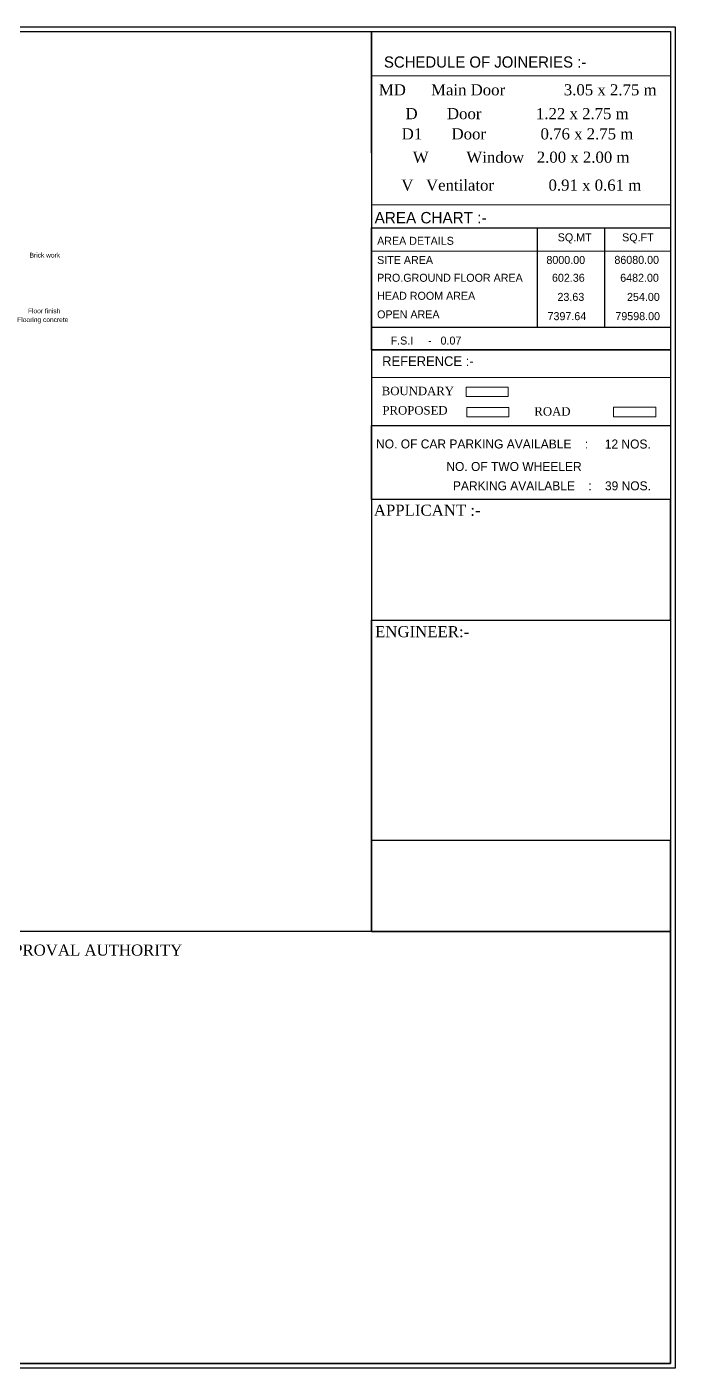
# Model space of a CAD drawing. Header units: metres. Extents: x 2266903 to 2267229, y 4174 to 4381.
# Drawn here: x 2267194.8 to 2267228.7, y 4209.4 to 4279.5 of the extents above; entities that cross this region are included whole.
import ezdxf

# ---------------------------------------------------------------- set-up
doc = ezdxf.new("R2010")
doc.units = ezdxf.units.M
doc.header["$LTSCALE"] = 3.5
doc.header["$MEASUREMENT"] = 0
doc.layers.get('0').update_dxf_attribs({"linetype": 'CONTINUOUS'})
doc.styles.add('munuinchu', font='ANTQUAB.TTF', dxfattribs={"height": 4})
doc.styles.add('RomanS', font='romantic.ttf')

msp = doc.modelspace()

# ---------------------------------------------------------------- linework, layer by layer
for p, q in [((2267212.832189, 4272.953224), (2267212.832189, 4279.29691)), ((2267212.832222, 4275.301533), (2267212.832219, 4248.505982)), ((2267228.457164, 4248.531181), (2267228.457398, 4254.850962))]:
    msp.add_line(p, q)
at = {"color": 0, "lineweight": 15, "ltscale": 0.6}
for p, q in [((2267212.832189, 4279.29691), (2267212.832189, 4267.82286)), ((2267228.457365, 4279.29691), (2267228.457365, 4267.82286)), ((2267228.457365, 4276.986019), (2267212.832189, 4276.986019)), ((2267212.832189, 4270.243111), (2267228.457365, 4270.243111)), ((2267212.832222, 4262.663548), (2267228.457398, 4262.663548)), ((2267212.832222, 4261.211269), (2267228.457398, 4261.211269)), ((2267212.832222, 4258.717822), (2267228.457398, 4258.717822)), ((2267212.832219, 4248.531767), (2267228.434353, 4248.531767))]:
    msp.add_line(p, q, dxfattribs=at)
at = {"color": 0}
for p, q in [((2267212.832189, 4269.043561), (2267228.444157, 4269.043561)), ((2267212.832295, 4269.043561), (2267228.431858, 4269.043561)), ((2267212.833493, 4269.043561), (2267228.441671, 4269.043561)), ((2267221.514063, 4263.847806), (2267221.514029, 4269.043561)), ((2267225.016069, 4269.043561), (2267225.016102, 4263.847806)), ((2267212.832329, 4263.847806), (2267228.456238, 4263.847806)), ((2267212.832329, 4263.847806), (2267228.450157, 4263.847806)), ((2267212.832329, 4262.663548), (2267228.457398, 4262.663548))]:
    msp.add_line(p, q, dxfattribs=at)
for points in [[(2267130.776248, 4279.54691), (2267228.706137, 4279.54691), (2267228.706137, 4209.444695), (2267130.776248, 4209.444695)], [(2267131.026248, 4279.29691), (2267228.456137, 4279.29691), (2267228.456137, 4209.694695), (2267131.026248, 4209.694695)], [(2267212.831818, 4232.270406), (2267228.456137, 4232.270406), (2267228.456137, 4237.026133), (2267212.831818, 4237.026133)], [(2267228.456137, 4232.270406), (2267192.321099, 4232.270406), (2267192.321099, 4209.694695), (2267228.456137, 4209.694695)]]:
    msp.add_lwpolyline(points, close=True, dxfattribs=at)
msp.add_lwpolyline([(2267212.831818, 4209.694695), (2267131.026248, 4209.694695), (2267131.026248, 4279.29691), (2267212.831818, 4279.29691), (2267212.831818, 4232.270406)], dxfattribs=at)
at = {"color": 0, "lineweight": 15, "ltscale": 0.6}
for points in [[(2267228.457365, 4279.29691), (2267212.832189, 4279.29691), (2267212.832189, 4267.82286), (2267228.457365, 4267.82286)], [(2267212.832189, 4270.243111), (2267228.457365, 4270.243111), (2267228.457398, 4258.717822), (2267212.832222, 4258.717822)], [(2267217.771284, 4260.720027), (2267219.973509, 4260.720027), (2267219.973509, 4260.229637), (2267217.771284, 4260.229637)], [(2267217.811081, 4259.657221), (2267220.013306, 4259.657221), (2267220.013306, 4259.166832), (2267217.811081, 4259.166832)], [(2267225.489403, 4259.662212), (2267227.691628, 4259.662212), (2267227.691628, 4259.171822), (2267225.489403, 4259.171822)]]:
    msp.add_lwpolyline(points, close=True, dxfattribs=at)
for points in [[(2267212.833493, 4269.043561), (2267228.457365, 4269.043561), (2267228.457398, 4262.663548), (2267212.833527, 4262.663548)], [(2267212.832222, 4258.717822), (2267228.457398, 4258.717822), (2267228.457398, 4254.850962), (2267212.832222, 4254.850962)], [(2267212.832219, 4248.531767), (2267228.457164, 4248.531181), (2267228.456763, 4232.269821), (2267212.831818, 4232.270406)]]:
    msp.add_lwpolyline(points, close=True)
for points in [[(2267212.831818, 4232.270406), (2267228.456137, 4232.270406), (2267228.456137, 4209.694672), (2267212.831818, 4209.694695)], [(2267212.832189, 4232.270406), (2267228.456763, 4232.269821), (2267228.456137, 4209.694672)]]:
    msp.add_lwpolyline(points)

# ---------------------------------------------------------------- texts
at = {"color": 0, "linetype": 'ByBlock', "lineweight": 30}
for s, height, style, p in [('SCHEDULE OF JOINERIES :-', 0.58352509, 'munuinchu', (2267213.479569, 4277.415081)), ('AREA CHART :-', 0.59676436, 'munuinchu', (2267212.992023, 4269.273919)), ('REFERENCE :-', 0.50666726, 'munuinchu', (2267213.384672, 4261.82076)), ('BOUNDARY         ', 0.44124132, 'RomanS', (2267213.36488, 4260.295917)), ('PROPOSED        ', 0.44124132, 'RomanS', (2267213.398601, 4259.283447)), ('ROAD', 0.4412413, 'RomanS', (2267221.344744, 4259.22751)), ('APPLICANT :-', 0.58077086, 'RomanS', (2267212.950407, 4253.994039)), ('ENGINEER:-', 0.5807709, 'RomanS', (2267213.016228, 4247.645576)), ('APPROVAL AUTHORITY', 0.58077086, 'RomanS', (2267192.970217, 4231.004822))]:
    msp.add_text(s, height=height, dxfattribs=dict(at, style=style)).set_placement(p)
at = {"color": 0}
for s, height, p in [('AREA DETAILS', 0.41826093, (2267213.122427, 4268.154057)), ('SQ.MT', 0.4182609, (2267222.565876, 4268.337483)), ('SQ.FT', 0.4182609, (2267225.933598, 4268.337483)), ('SITE AREA           ', 0.41826093, (2267213.122424, 4267.152583)), ('8000.00', 0.4182609, (2267221.973871, 4267.152583)), ('86080.00', 0.4182609, (2267225.527677, 4267.158119)), ('PRO.GROUND FLOOR AREA           ', 0.41826093, (2267213.122424, 4266.222662)), ('602.36', 0.4182609, (2267222.264521, 4266.222662)), ('6482.00', 0.4182609, (2267225.831899, 4266.222662)), ('HEAD ROOM AREA           ', 0.41826093, (2267213.122455, 4265.280885)), ('  23.63', 0.4182609, (2267222.241287, 4265.222846)), ('254.00', 0.4182609, (2267226.188183, 4265.222846)), ('OPEN AREA           ', 0.41826093, (2267213.122456, 4264.310113)), ('7397.64', 0.4182609, (2267222.032435, 4264.216609)), ('79598.00', 0.4182609, (2267225.579811, 4264.216609)), ('F.S.I     -   0.07', 0.41826093, (2267213.828338, 4262.941015))]:
    msp.add_text(s, height=height, dxfattribs=at).set_placement(p)
at = {"style": 'munuinchu'}
for s, p in [('Brick work', (2267194.951959, 4267.489375)), ('Flooring concrete ', (2267194.308338, 4264.115998)), ('Floor finish', (2267194.868464, 4264.575599))]:
    msp.add_text(s, height=0.25, dxfattribs=at).set_placement(p)
at = {"color": 0, "lineweight": 25}
for s, p in [('NO. OF CAR PARKING AVAILABLE    :     12 NOS.', (2267213.067767, 4257.514136)), ('NO. OF TWO WHEELER    ', (2267216.741811, 4256.33603)), (' PARKING AVAILABLE    :    39 NOS.', (2267216.910715, 4255.327649))]:
    msp.add_text(s, height=0.46908785, rotation=359.97645127, dxfattribs=at).set_placement(p)
at = {"color": 0, "linetype": 'ByBlock', "lineweight": 30, "char_height": 0.58077086, "width": 18.11392766, "attachment_point": 2, "style": 'RomanS'}
for s, insert in [('{\\fTimes New Roman|b0|i0|c0|p18;MD      Main Door              3.05 x 2.75 m }', (2267220.472281, 4276.546074)), ('{\\fTimes New Roman|b0|i0|c0|p18;D     ^I Door^I^I           1.22 x 2.75 m}', (2267220.440473, 4275.301153)), ('D1       Door^I^I           0.76 x 2.75 m', (2267220.461354, 4274.243674)), ('W         Window^I^I 2.00 x 2.00 m ', (2267220.652531, 4273.025061)), ('V^I  Ventilator^I            0.91 x 0.61 m ', (2267220.659744, 4271.565328))]:
    msp.add_mtext(s, dxfattribs=dict(at, insert=insert))

doc.saveas('drawing.dxf')
